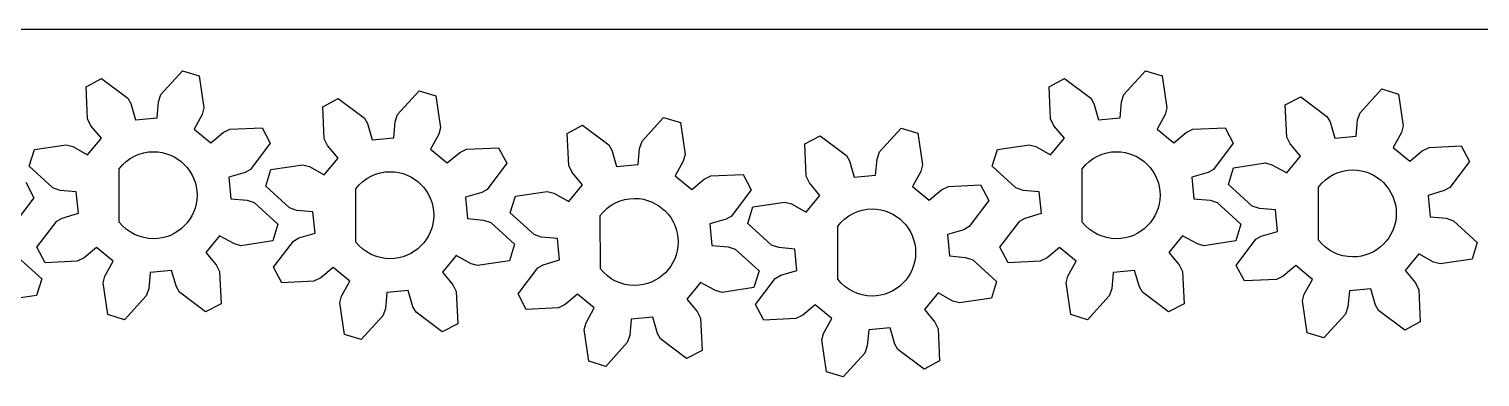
# Model space of a CAD drawing. Header units: millimetres. Extents: x 0 to 610, y -305 to 0.
# Drawn here: x 103.6 to 183.4, y -19.1 to 0 of the extents above; entities that cross this region are included whole.
import ezdxf

# ---------------------------------------------------------------- set-up
doc = ezdxf.new("R2010")
doc.units = ezdxf.units.MM
doc.layers.add('Cuts', color=1, linetype='Continuous', lineweight=25, true_color=0xff0000)
doc.layers.add('laser bed referance', color=3, linetype='Continuous', lineweight=25, true_color=0x00ff00)

msp = doc.modelspace()

# ---------------------------------------------------------------- linework, layer by layer
at = {"layer": 'Cuts', "color": 1, "lineweight": 25, "true_color": 0xff0000}
for points in [[(108.825, -15.982), (107.904, -15.7), (107.643, -13.949), (107.743, -13.586), (108.193, -12.767), (107.277, -12.011), (106.594, -12.585), (106.218, -12.768), (104.452, -12.851), (104, -12), (105.087, -10.56), (105.382, -10.391), (106.279, -10.131), (106.165, -8.948), (105.276, -8.871), (104.882, -8.734), (103.574, -7.545), (103.856, -6.624), (105.607, -6.364), (105.971, -6.462), (106.789, -6.913), (107.544, -5.996), (106.971, -5.314), (106.789, -4.937), (106.705, -3.172), (107.557, -2.72), (108.997, -3.806), (109.165, -4.1), (109.425, -4.997), (110.608, -4.885), (110.685, -3.997), (110.822, -3.601), (112.012, -2.293), (112.932, -2.576), (113.192, -4.326), (113.094, -4.69), (112.643, -5.508), (113.56, -6.264), (114.243, -5.69), (114.619, -5.508), (116.385, -5.425), (116.836, -6.276), (115.75, -7.716), (115.455, -7.885), (114.558, -8.144), (114.671, -9.328), (115.56, -9.405), (115.955, -9.542), (117.262, -10.731), (116.98, -11.653), (115.229, -11.912), (114.866, -11.813), (114.048, -11.363), (113.292, -12.279), (113.865, -12.961), (114.047, -13.338), (114.131, -15.104), (113.28, -15.555), (111.839, -14.47), (111.671, -14.175), (111.412, -13.277), (110.228, -13.39), (110.152, -14.279), (110.014, -14.674), (108.825, -15.982), (108.825, -15.982)], [(161.825, -15.982), (160.904, -15.7), (160.643, -13.949), (160.743, -13.586), (161.193, -12.767), (160.277, -12.011), (159.594, -12.585), (159.218, -12.768), (157.452, -12.851), (157, -12), (158.087, -10.56), (158.382, -10.391), (159.279, -10.131), (159.165, -8.948), (158.276, -8.871), (157.882, -8.734), (156.574, -7.545), (156.856, -6.624), (158.607, -6.364), (158.971, -6.462), (159.789, -6.913), (160.544, -5.996), (159.971, -5.314), (159.789, -4.937), (159.705, -3.172), (160.557, -2.72), (161.997, -3.806), (162.165, -4.1), (162.425, -4.997), (163.608, -4.885), (163.685, -3.997), (163.822, -3.601), (165.012, -2.293), (165.932, -2.576), (166.192, -4.326), (166.094, -4.69), (165.643, -5.508), (166.56, -6.264), (167.243, -5.69), (167.619, -5.508), (169.385, -5.425), (169.836, -6.276), (168.75, -7.716), (168.455, -7.885), (167.558, -8.144), (167.671, -9.328), (168.56, -9.405), (168.955, -9.542), (170.262, -10.731), (169.98, -11.653), (168.229, -11.912), (167.866, -11.813), (167.048, -11.363), (166.292, -12.279), (166.865, -12.961), (167.047, -13.338), (167.131, -15.104), (166.28, -15.555), (164.839, -14.47), (164.671, -14.175), (164.412, -13.277), (163.228, -13.39), (163.152, -14.279), (163.014, -14.674), (161.825, -15.982), (161.825, -15.982)], [(121.848, -17.08), (120.927, -16.798), (120.667, -15.047), (120.766, -14.684), (121.217, -13.865), (120.3, -13.109), (119.617, -13.683), (119.241, -13.866), (117.475, -13.949), (117.023, -13.098), (118.11, -11.658), (118.406, -11.489), (119.302, -11.229), (119.188, -10.046), (118.3, -9.969), (117.905, -9.832), (116.598, -8.643), (116.88, -7.722), (118.63, -7.462), (118.994, -7.561), (119.812, -8.011), (120.568, -7.094), (119.995, -6.412), (119.812, -6.035), (119.729, -4.27), (120.58, -3.818), (122.02, -4.904), (122.189, -5.198), (122.449, -6.095), (123.632, -5.983), (123.708, -5.095), (123.846, -4.699), (125.035, -3.391), (125.956, -3.674), (126.216, -5.424), (126.117, -5.788), (125.667, -6.606), (126.584, -7.362), (127.266, -6.788), (127.642, -6.606), (129.408, -6.523), (129.86, -7.374), (128.773, -8.814), (128.479, -8.983), (127.582, -9.243), (127.695, -10.426), (128.583, -10.503), (128.978, -10.64), (130.285, -11.829), (130.004, -12.751), (128.253, -13.01), (127.89, -12.911), (127.072, -12.461), (126.315, -13.377), (126.889, -14.059), (127.071, -14.437), (127.155, -16.202), (126.304, -16.653), (124.863, -15.568), (124.694, -15.273), (124.435, -14.375), (123.252, -14.488), (123.175, -15.377), (123.037, -15.772), (121.848, -17.08), (121.848, -17.08)], [(174.825, -16.982), (173.904, -16.7), (173.643, -14.949), (173.743, -14.586), (174.193, -13.767), (173.277, -13.011), (172.594, -13.585), (172.218, -13.768), (170.452, -13.851), (170, -13), (171.087, -11.56), (171.382, -11.391), (172.279, -11.131), (172.165, -9.948), (171.276, -9.871), (170.882, -9.734), (169.574, -8.545), (169.856, -7.624), (171.607, -7.364), (171.971, -7.462), (172.789, -7.913), (173.544, -6.996), (172.971, -6.314), (172.789, -5.937), (172.705, -4.172), (173.557, -3.72), (174.997, -4.806), (175.165, -5.1), (175.425, -5.997), (176.608, -5.885), (176.685, -4.997), (176.822, -4.601), (178.012, -3.293), (178.932, -3.576), (179.192, -5.326), (179.094, -5.69), (178.643, -6.508), (179.56, -7.264), (180.243, -6.69), (180.619, -6.508), (182.385, -6.425), (182.836, -7.276), (181.75, -8.716), (181.455, -8.885), (180.558, -9.144), (180.671, -10.328), (181.56, -10.405), (181.955, -10.542), (183.262, -11.731), (182.98, -12.653), (181.229, -12.912), (180.866, -12.813), (180.048, -12.363), (179.292, -13.279), (179.865, -13.961), (180.047, -14.338), (180.131, -16.104), (179.28, -16.555), (177.839, -15.47), (177.671, -15.175), (177.412, -14.277), (176.228, -14.39), (176.152, -15.279), (176.014, -15.674), (174.825, -16.982), (174.825, -16.982)], [(135.301, -18.55), (134.38, -18.268), (134.12, -16.517), (134.219, -16.154), (134.67, -15.335), (133.753, -14.579), (133.07, -15.153), (132.694, -15.336), (130.928, -15.419), (130.476, -14.568), (131.563, -13.128), (131.858, -12.959), (132.755, -12.699), (132.641, -11.516), (131.753, -11.439), (131.358, -11.302), (130.05, -10.113), (130.332, -9.192), (132.083, -8.932), (132.447, -9.031), (133.265, -9.481), (134.021, -8.564), (133.447, -7.882), (133.265, -7.505), (133.181, -5.74), (134.033, -5.288), (135.473, -6.374), (135.641, -6.668), (135.902, -7.565), (137.084, -7.453), (137.161, -6.565), (137.299, -6.169), (138.488, -4.861), (139.409, -5.144), (139.669, -6.894), (139.57, -7.258), (139.12, -8.076), (140.037, -8.832), (140.719, -8.258), (141.095, -8.076), (142.861, -7.993), (143.312, -8.844), (142.226, -10.284), (141.932, -10.453), (141.035, -10.713), (141.147, -11.896), (142.036, -11.973), (142.431, -12.11), (143.738, -13.299), (143.456, -14.221), (141.706, -14.48), (141.343, -14.381), (140.524, -13.931), (139.768, -14.847), (140.341, -15.529), (140.524, -15.907), (140.607, -17.672), (139.756, -18.123), (138.316, -17.038), (138.147, -16.743), (137.888, -15.845), (136.705, -15.958), (136.628, -16.847), (136.49, -17.242), (135.301, -18.55), (135.301, -18.55)], [(148.373, -19.131), (147.452, -18.849), (147.192, -17.098), (147.291, -16.735), (147.742, -15.916), (146.825, -15.16), (146.142, -15.734), (145.766, -15.917), (144, -16), (143.548, -15.149), (144.635, -13.709), (144.931, -13.54), (145.827, -13.28), (145.713, -12.097), (144.825, -12.02), (144.43, -11.883), (143.123, -10.694), (143.405, -9.773), (145.155, -9.513), (145.519, -9.612), (146.337, -10.062), (147.093, -9.145), (146.52, -8.463), (146.337, -8.086), (146.254, -6.321), (147.105, -5.869), (148.545, -6.955), (148.713, -7.249), (148.974, -8.146), (150.157, -8.034), (150.233, -7.146), (150.371, -6.75), (151.56, -5.442), (152.481, -5.725), (152.741, -7.475), (152.642, -7.839), (152.192, -8.657), (153.109, -9.413), (153.791, -8.839), (154.167, -8.657), (155.933, -8.574), (156.385, -9.425), (155.298, -10.865), (155.004, -11.034), (154.107, -11.294), (154.22, -12.477), (155.108, -12.554), (155.503, -12.691), (156.81, -13.881), (156.529, -14.802), (154.778, -15.061), (154.415, -14.962), (153.597, -14.512), (152.84, -15.428), (153.414, -16.11), (153.596, -16.488), (153.68, -18.253), (152.829, -18.704), (151.388, -17.619), (151.219, -17.324), (150.96, -16.427), (149.777, -16.539), (149.7, -17.428), (149.562, -17.824), (148.373, -19.131), (148.373, -19.131)], [(108.531, -10.612), (108.523, -7.692)], [(161.531, -10.612), (161.523, -7.692)], [(103.385, -8.425), (103.836, -9.276), (102.75, -10.716)], [(174.531, -11.612), (174.523, -8.692)], [(121.555, -11.71), (121.546, -8.79)], [(135.008, -13.18), (134.999, -10.26)], [(148.08, -13.761), (148.071, -10.841)], [(102.955, -12.542), (104.262, -13.731), (103.98, -14.653), (102.229, -14.912)]]:
    msp.add_lwpolyline(points, dxfattribs=at)
for points in [[(108.523, -7.692), (108.99, -7.08), (109.677, -6.745), (110.416, -6.745)], [(110.416, -6.745), (111.735, -6.745), (112.81, -7.819), (112.81, -9.138)], [(161.523, -7.692), (161.99, -7.08), (162.677, -6.745), (163.416, -6.745)], [(163.416, -6.745), (164.735, -6.745), (165.81, -7.819), (165.81, -9.138)], [(121.546, -8.79), (122.014, -8.178), (122.7, -7.843), (123.44, -7.843)], [(123.44, -7.843), (124.759, -7.843), (125.833, -8.917), (125.833, -10.236)], [(174.523, -8.692), (174.99, -8.08), (175.677, -7.745), (176.416, -7.745)], [(176.416, -7.745), (177.735, -7.745), (178.81, -8.819), (178.81, -10.138)], [(112.81, -9.138), (112.81, -10.458), (111.736, -11.532), (110.416, -11.532)], [(134.999, -10.26), (135.466, -9.648), (136.153, -9.313), (136.893, -9.313)], [(136.893, -9.313), (138.212, -9.313), (139.286, -10.387), (139.286, -11.706)], [(165.81, -9.138), (165.81, -10.458), (164.736, -11.532), (163.416, -11.532)], [(125.833, -10.236), (125.833, -11.556), (124.759, -12.63), (123.44, -12.63)], [(148.071, -10.841), (148.538, -10.229), (149.225, -9.894), (149.965, -9.894)], [(149.965, -9.894), (151.284, -9.894), (152.358, -10.968), (152.358, -12.287)], [(178.81, -10.138), (178.81, -11.458), (177.736, -12.532), (176.416, -12.532)], [(110.416, -11.532), (109.677, -11.532), (108.99, -11.196), (108.531, -10.612)], [(163.416, -11.532), (162.677, -11.532), (161.99, -11.196), (161.531, -10.612)], [(123.44, -12.63), (122.7, -12.63), (122.014, -12.294), (121.555, -11.71)], [(139.286, -11.706), (139.286, -13.026), (138.212, -14.1), (136.893, -14.1)], [(176.416, -12.532), (175.677, -12.532), (174.99, -12.196), (174.531, -11.612)], [(152.358, -12.287), (152.358, -13.607), (151.284, -14.681), (149.965, -14.681)], [(136.893, -14.1), (136.153, -14.1), (135.466, -13.764), (135.008, -13.18)], [(149.965, -14.681), (149.225, -14.681), (148.538, -14.345), (148.08, -13.761)]]:
    msp.add_open_spline(points, degree=3, dxfattribs=at)
at = {"layer": 'laser bed referance'}
for q in [(300, 0), (609.6, 0)]:
    msp.add_line((0, 0), q, dxfattribs=at)

doc.saveas('drawing.dxf')
